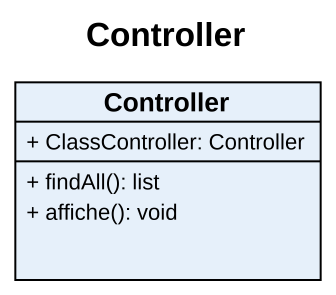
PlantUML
@startuml
title Controller
hide circle
hide empty members
skinparam classAttributeIconSize 0
class Controller {
  + ClassController: Controller
  + findAll(): list
  + affiche(): void
}
@enduml
